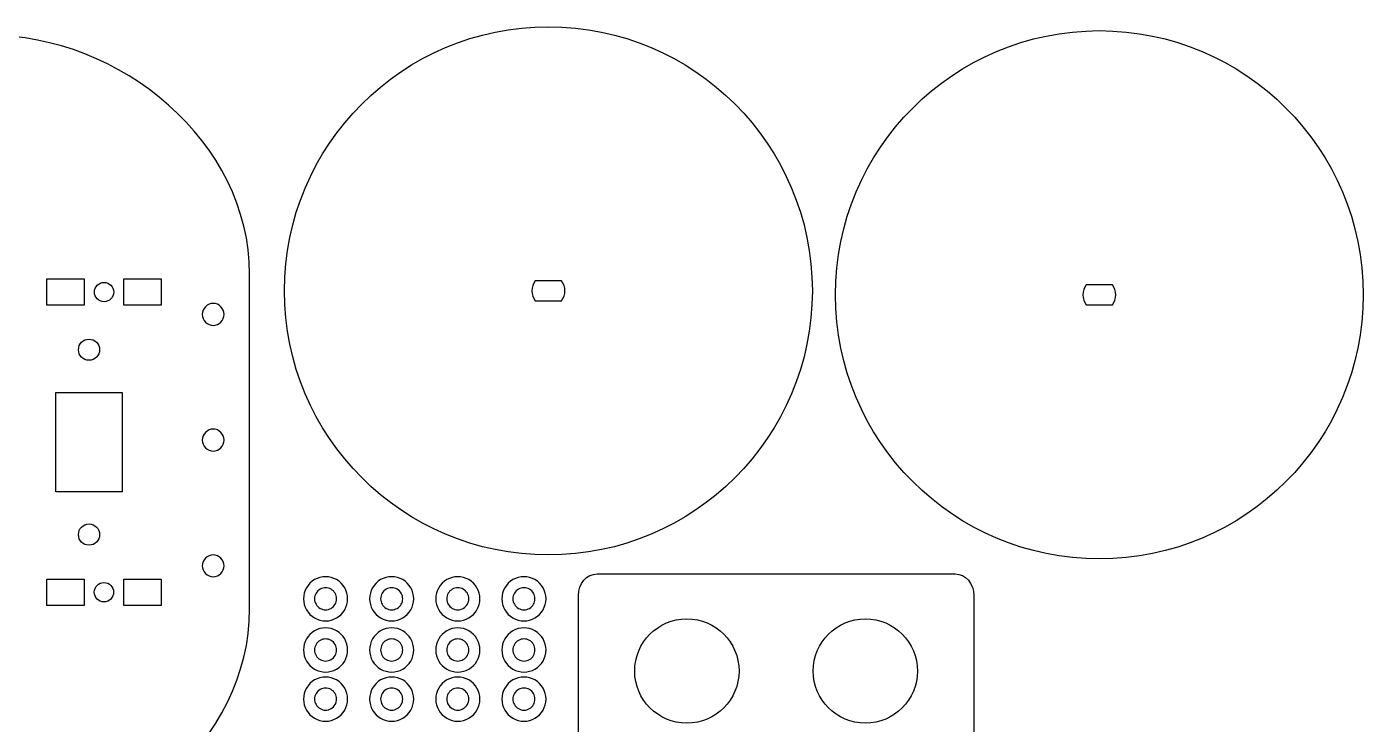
# Model space of a CAD drawing. Extents: x 4 to 392, y 56 to 295.
# Drawn here: x 189.8 to 391.9, y 189.4 to 294.8 of the extents above; entities that cross this region are included whole.
import ezdxf

# ---------------------------------------------------------------- set-up
doc = ezdxf.new("R2010")
doc.units = 0
doc.layers.get('0').update_dxf_attribs({"linetype": 'CONTINUOUS'})

msp = doc.modelspace()

# ---------------------------------------------------------------- linework, layer by layer
at = {"color": 7}
for points in [[(223.503772, 206.778536), (223.503772, 257.349231)], [(192.846548, 256.648055), (198.500698, 256.648055), (198.500698, 252.686129), (192.846548, 252.686129), (192.846548, 256.648055)], [(204.459882, 256.648055), (210.11403, 256.648055), (210.11403, 252.686129), (204.459882, 252.686129), (204.459882, 256.648055)], [(270.679686, 256.356621), (266.693297, 256.356621), (266.693297, 256.356621)], [(308.604186, 254.848499), (308.604186, 254.848499)], [(353.998558, 255.764629), (350.012169, 255.764629), (350.012169, 255.764629)], [(202.949889, 254.667087), (202.949889, 254.667087)], [(266.693297, 253.340371), (270.679686, 253.340371)], [(350.012169, 252.748379), (353.998558, 252.748379)], [(391.923101, 254.256507), (391.923101, 254.256507)], [(217.990558, 249.626326), (217.990558, 249.626326)], [(199.216265, 244.355404), (199.216265, 244.355404), (199.216265, 244.355404)], [(194.216271, 239.485402), (204.216271, 239.485402), (204.216271, 224.485403), (194.216271, 224.485403), (194.216271, 239.485402)], [(217.990558, 230.626326), (217.990558, 230.626326)], [(199.216265, 216.415402), (199.216265, 216.415402), (199.216265, 216.415402)], [(198.500698, 207.322754), (192.846551, 207.322754), (192.846551, 211.28468), (198.500698, 211.28468), (198.500698, 207.322754)], [(210.114032, 207.322754), (204.459882, 207.322754), (204.459882, 211.28468), (210.114032, 211.28468), (210.114032, 207.322754)], [(217.990558, 211.626324), (217.990558, 211.626324)], [(276.060411, 212.070158), (330.190097, 212.070158)], [(276.060411, 212.070158), (276.060411, 212.070158)], [(200.010691, 209.303722), (200.010691, 209.303722)], [(236.656169, 208.311795), (236.656169, 208.311795)], [(238.32494, 208.311795), (238.32494, 208.311795)], [(246.656169, 208.311795), (246.656169, 208.311795)], [(248.32494, 208.311795), (248.32494, 208.311795)], [(256.656171, 208.311795), (256.656171, 208.311795)], [(258.324943, 208.311795), (258.324943, 208.311795)], [(266.656171, 208.311795), (266.656171, 208.311795)], [(268.324942, 208.311795), (268.324942, 208.311795)], [(273.222864, 165.539525), (273.222864, 208.795999)], [(333.027644, 208.795999), (333.027644, 165.539525)], [(236.656169, 200.575471), (236.656169, 200.575471)], [(238.32494, 200.575471), (238.32494, 200.575471)], [(246.656169, 200.575471), (246.656169, 200.575471)], [(248.32494, 200.575471), (248.32494, 200.575471)], [(256.656171, 200.575471), (256.656171, 200.575471)], [(258.324943, 200.575471), (258.324943, 200.575471)], [(266.656171, 200.575471), (266.656171, 200.575471)], [(268.324942, 200.575471), (268.324942, 200.575471)], [(297.515884, 197.397379), (297.515884, 197.397379)], [(324.515884, 197.397379), (324.515884, 197.397379)], [(236.656169, 193.15117), (236.656169, 193.15117)], [(238.32494, 193.15117), (238.32494, 193.15117)], [(246.656169, 193.15117), (246.656169, 193.15117)], [(248.32494, 193.15117), (248.32494, 193.15117)], [(256.656171, 193.15117), (256.656171, 193.15117)], [(258.324943, 193.15117), (258.324943, 193.15117)], [(266.656171, 193.15117), (266.656171, 193.15117)], [(268.324942, 193.15117), (268.324942, 193.15117)]]:
    msp.add_lwpolyline(points, dxfattribs=at)
for points in [[(223.503772, 257.349231), (223.503772, 277.371845), (203.997645, 293.491315), (183.97505, 293.491315)], [(228.768755, 254.848499), (228.768755, 276.894451), (246.640533, 294.766221), (268.686492, 294.766221)], [(268.686492, 294.766221), (290.732436, 294.766221), (308.604186, 276.894451), (308.604186, 254.848499)], [(312.087655, 254.256507), (312.087655, 276.302457), (329.959434, 294.174227), (352.005364, 294.174227)], [(352.005364, 294.174227), (374.051322, 294.174227), (391.923101, 276.302457), (391.923101, 254.256507)], [(200.030289, 254.667087), (200.030289, 255.473311), (200.683865, 256.126889), (201.490089, 256.126889)], [(201.490089, 256.126889), (202.296316, 256.126889), (202.949889, 255.473311), (202.949889, 254.667087)], [(268.686492, 214.930776), (246.640533, 214.930776), (228.768755, 232.802555), (228.768755, 254.848499)], [(266.693297, 256.356621), (266.374273, 255.936861), (266.190575, 255.416406), (266.190575, 254.848499)], [(266.190575, 254.848499), (266.190575, 254.284179), (266.378704, 253.759711), (266.693297, 253.340371)], [(308.604186, 254.848499), (308.604186, 232.802555), (290.732436, 214.930776), (268.686492, 214.930776)], [(271.18238, 254.848499), (271.18238, 255.416406), (270.99871, 255.936861), (270.679686, 256.356621)], [(270.679686, 253.340371), (270.994251, 253.759711), (271.18238, 254.284179), (271.18238, 254.848499)], [(350.012169, 255.764629), (349.693145, 255.344869), (349.509475, 254.824414), (349.509475, 254.256507)], [(354.501281, 254.256507), (354.501281, 254.824414), (354.31761, 255.344869), (353.998558, 255.764629)], [(201.490089, 253.207286), (200.683865, 253.207286), (200.030289, 253.860862), (200.030289, 254.667087)], [(202.949889, 254.667087), (202.949889, 253.860862), (202.296316, 253.207286), (201.490089, 253.207286)], [(217.990558, 252.963869), (217.11677, 252.963869), (216.321778, 252.168863), (216.321778, 251.295097)], [(219.65931, 251.295097), (219.65931, 252.168863), (218.864318, 252.963869), (217.990558, 252.963869)], [(352.005364, 214.338787), (329.959434, 214.338787), (312.087655, 232.210557), (312.087655, 254.256507)], [(349.509475, 254.256507), (349.509475, 253.692187), (349.697604, 253.167719), (350.012169, 252.748379)], [(391.923101, 254.256507), (391.923101, 232.210557), (374.051322, 214.338787), (352.005364, 214.338787)], [(353.998558, 252.748379), (354.313151, 253.167719), (354.501281, 253.692187), (354.501281, 254.256507)], [(216.321778, 251.295097), (216.321778, 250.421331), (217.11677, 249.626326), (217.990558, 249.626326)], [(217.990558, 249.626326), (218.864318, 249.626326), (219.65931, 250.421331), (219.65931, 251.295097)], [(197.616265, 245.955404), (197.616265, 246.83906), (198.332609, 247.555404), (199.216265, 247.555404)], [(197.616265, 245.955404), (197.616265, 246.83906), (198.332609, 247.555404), (199.216265, 247.555404)], [(199.216265, 247.555404), (200.099921, 247.555404), (200.816265, 246.83906), (200.816265, 245.955404)], [(199.216265, 247.555404), (200.099921, 247.555404), (200.816265, 246.83906), (200.816265, 245.955404)], [(199.216265, 244.355404), (198.332609, 244.355404), (197.616265, 245.071749), (197.616265, 245.955404)], [(199.216265, 244.355404), (198.332609, 244.355404), (197.616265, 245.071749), (197.616265, 245.955404)], [(200.816265, 245.955404), (200.816265, 245.071749), (200.099921, 244.355404), (199.216265, 244.355404)], [(200.816265, 245.955404), (200.816265, 245.071749), (200.099921, 244.355404), (199.216265, 244.355404)], [(217.990558, 233.963871), (217.11677, 233.963871), (216.321778, 233.168866), (216.321778, 232.2951)], [(219.65931, 232.2951), (219.65931, 233.168866), (218.864318, 233.963871), (217.990558, 233.963871)], [(216.321778, 232.2951), (216.321778, 231.421334), (217.11677, 230.626326), (217.990558, 230.626326)], [(217.990558, 230.626326), (218.864318, 230.626326), (219.65931, 231.421334), (219.65931, 232.2951)], [(197.616265, 218.015402), (197.616265, 218.899062), (198.332609, 219.615402), (199.216265, 219.615402)], [(197.616265, 218.015402), (197.616265, 218.899062), (198.332609, 219.615402), (199.216265, 219.615402)], [(199.216265, 219.615402), (200.099921, 219.615402), (200.816265, 218.899062), (200.816265, 218.015402)], [(199.216265, 219.615402), (200.099921, 219.615402), (200.816265, 218.899062), (200.816265, 218.015402)], [(199.216265, 216.415402), (198.332609, 216.415402), (197.616265, 217.131742), (197.616265, 218.015402)], [(199.216265, 216.415402), (198.332609, 216.415402), (197.616265, 217.131742), (197.616265, 218.015402)], [(200.816265, 218.015402), (200.816265, 217.131742), (200.099921, 216.415402), (199.216265, 216.415402)], [(200.816265, 218.015402), (200.816265, 217.131742), (200.099921, 216.415402), (199.216265, 216.415402)], [(217.990558, 214.963867), (217.11677, 214.963867), (216.321778, 214.168861), (216.321778, 213.295096)], [(219.65931, 213.295096), (219.65931, 214.168861), (218.864318, 214.963867), (217.990558, 214.963867)], [(216.321778, 213.295096), (216.321778, 212.42133), (217.11677, 211.626324), (217.990558, 211.626324)], [(217.990558, 211.626324), (218.864318, 211.626324), (219.65931, 212.42133), (219.65931, 213.295096)], [(200.010691, 209.303722), (200.010691, 210.109947), (200.664264, 210.763522), (201.470491, 210.763522)], [(201.470491, 210.763522), (202.276716, 210.763522), (202.930292, 210.109947), (202.930292, 209.303722)], [(233.318626, 211.202192), (232.285986, 210.605997), (231.649854, 209.504184), (231.649854, 208.311795)], [(236.656169, 211.202192), (235.623529, 211.798386), (234.351265, 211.798386), (233.318626, 211.202192)], [(238.32494, 208.311795), (238.32494, 209.504184), (237.688808, 210.605997), (236.656169, 211.202192)], [(243.318625, 211.202192), (242.285986, 210.605997), (241.649854, 209.504184), (241.649854, 208.311795)], [(246.656169, 211.202192), (245.623529, 211.798386), (244.351265, 211.798386), (243.318625, 211.202192)], [(248.32494, 208.311795), (248.32494, 209.504184), (247.688808, 210.605997), (246.656169, 211.202192)], [(253.318628, 211.202192), (252.285989, 210.605997), (251.649857, 209.504184), (251.649857, 208.311795)], [(256.656171, 211.202192), (255.623532, 211.798386), (254.351267, 211.798386), (253.318628, 211.202192)], [(258.324943, 208.311795), (258.324943, 209.504184), (257.688811, 210.605997), (256.656171, 211.202192)], [(263.318628, 211.202192), (262.285988, 210.605997), (261.649856, 209.504184), (261.649856, 208.311795)], [(266.656171, 211.202192), (265.623531, 211.798386), (264.351267, 211.798386), (263.318628, 211.202192)], [(268.324942, 208.311795), (268.324942, 209.504184), (267.68881, 210.605997), (266.656171, 211.202192)], [(273.222864, 208.795999), (273.222864, 210.609883), (274.488405, 212.070158), (276.060411, 212.070158)], [(330.190097, 212.070158), (331.762103, 212.070158), (333.027644, 210.609883), (333.027644, 208.795999)], [(201.470491, 207.843919), (200.664264, 207.843919), (200.010691, 208.497498), (200.010691, 209.303722)], [(202.930292, 209.303722), (202.930292, 208.497498), (202.276716, 207.843919), (201.470491, 207.843919)], [(231.649854, 208.311795), (231.649854, 207.119405), (232.285986, 206.017592), (233.318626, 205.421398)], [(234.153011, 209.756993), (233.636692, 209.458896), (233.318626, 208.907989), (233.318626, 208.311795)], [(233.318626, 208.311795), (233.318626, 207.7156), (233.636692, 207.164694), (234.153011, 206.866596)], [(235.821783, 209.756993), (235.305463, 210.055091), (234.669331, 210.055091), (234.153011, 209.756993)], [(236.656169, 208.311795), (236.656169, 208.907989), (236.338103, 209.458896), (235.821783, 209.756993)], [(235.821783, 206.866596), (236.338103, 207.164694), (236.656169, 207.7156), (236.656169, 208.311795)], [(236.656169, 205.421398), (237.688808, 206.017592), (238.32494, 207.119405), (238.32494, 208.311795)], [(241.649854, 208.311795), (241.649854, 207.119405), (242.285986, 206.017592), (243.318625, 205.421398)], [(244.153011, 209.756993), (243.636692, 209.458896), (243.318625, 208.907989), (243.318625, 208.311795)], [(243.318625, 208.311795), (243.318625, 207.7156), (243.636692, 207.164694), (244.153011, 206.866596)], [(245.821783, 209.756993), (245.305463, 210.055091), (244.669331, 210.055091), (244.153011, 209.756993)], [(246.656169, 208.311795), (246.656169, 208.907989), (246.338102, 209.458896), (245.821783, 209.756993)], [(245.821783, 206.866596), (246.338102, 207.164694), (246.656169, 207.7156), (246.656169, 208.311795)], [(246.656169, 205.421398), (247.688808, 206.017592), (248.32494, 207.119405), (248.32494, 208.311795)], [(251.649857, 208.311795), (251.649857, 207.119405), (252.285989, 206.017592), (253.318628, 205.421398)], [(254.153014, 209.756993), (253.636694, 209.458896), (253.318628, 208.907989), (253.318628, 208.311795)], [(253.318628, 208.311795), (253.318628, 207.7156), (253.636694, 207.164694), (254.153014, 206.866596)], [(255.821785, 209.756993), (255.305466, 210.055091), (254.669334, 210.055091), (254.153014, 209.756993)], [(256.656171, 208.311795), (256.656171, 208.907989), (256.338105, 209.458896), (255.821785, 209.756993)], [(255.821785, 206.866596), (256.338105, 207.164694), (256.656171, 207.7156), (256.656171, 208.311795)], [(256.656171, 205.421398), (257.688811, 206.017592), (258.324943, 207.119405), (258.324943, 208.311795)], [(261.649856, 208.311795), (261.649856, 207.119405), (262.285988, 206.017592), (263.318628, 205.421398)], [(264.153014, 209.756993), (263.636694, 209.458896), (263.318628, 208.907989), (263.318628, 208.311795)], [(263.318628, 208.311795), (263.318628, 207.7156), (263.636694, 207.164694), (264.153014, 206.866596)], [(265.821785, 209.756993), (265.305465, 210.055091), (264.669333, 210.055091), (264.153014, 209.756993)], [(266.656171, 208.311795), (266.656171, 208.907989), (266.338105, 209.458896), (265.821785, 209.756993)], [(265.821785, 206.866596), (266.338105, 207.164694), (266.656171, 207.7156), (266.656171, 208.311795)], [(266.656171, 205.421398), (267.68881, 206.017592), (268.324942, 207.119405), (268.324942, 208.311795)], [(183.97505, 170.636453), (203.997616, 170.636453), (223.503772, 186.755922), (223.503772, 206.778536)], [(234.153011, 206.866596), (234.669331, 206.568499), (235.305463, 206.568499), (235.821783, 206.866596)], [(244.153011, 206.866596), (244.669331, 206.568499), (245.305463, 206.568499), (245.821783, 206.866596)], [(254.153014, 206.866596), (254.669334, 206.568499), (255.305466, 206.568499), (255.821785, 206.866596)], [(264.153014, 206.866596), (264.669333, 206.568499), (265.305465, 206.568499), (265.821785, 206.866596)], [(233.318626, 205.421398), (234.351265, 204.825203), (235.623529, 204.825203), (236.656169, 205.421398)], [(243.318625, 205.421398), (244.351265, 204.825203), (245.623529, 204.825203), (246.656169, 205.421398)], [(253.318628, 205.421398), (254.351267, 204.825203), (255.623532, 204.825203), (256.656171, 205.421398)], [(263.318628, 205.421398), (264.351267, 204.825203), (265.623531, 204.825203), (266.656171, 205.421398)], [(281.734636, 197.397379), (281.734636, 201.755255), (285.267401, 205.288008), (289.625238, 205.288008)], [(289.625238, 205.288008), (293.983119, 205.288008), (297.515884, 201.755255), (297.515884, 197.397379)], [(308.734635, 197.397379), (308.734635, 201.755255), (312.2674, 205.288008), (316.625237, 205.288008)], [(316.625237, 205.288008), (320.983119, 205.288008), (324.515884, 201.755255), (324.515884, 197.397379)], [(233.318626, 203.465868), (232.285986, 202.869674), (231.649854, 201.767861), (231.649854, 200.575471)], [(236.656169, 203.465868), (235.623529, 204.062063), (234.351265, 204.062063), (233.318626, 203.465868)], [(235.821783, 202.02067), (235.305463, 202.318767), (234.669331, 202.318767), (234.153011, 202.02067)], [(238.32494, 200.575471), (238.32494, 201.767861), (237.688808, 202.869674), (236.656169, 203.465868)], [(243.318625, 203.465868), (242.285986, 202.869674), (241.649854, 201.767861), (241.649854, 200.575471)], [(246.656169, 203.465868), (245.623529, 204.062063), (244.351265, 204.062063), (243.318625, 203.465868)], [(245.821783, 202.02067), (245.305463, 202.318767), (244.669331, 202.318767), (244.153011, 202.02067)], [(248.32494, 200.575471), (248.32494, 201.767861), (247.688808, 202.869674), (246.656169, 203.465868)], [(253.318628, 203.465868), (252.285989, 202.869674), (251.649857, 201.767861), (251.649857, 200.575471)], [(256.656171, 203.465868), (255.623532, 204.062063), (254.351267, 204.062063), (253.318628, 203.465868)], [(255.821785, 202.02067), (255.305466, 202.318767), (254.669334, 202.318767), (254.153014, 202.02067)], [(258.324943, 200.575471), (258.324943, 201.767861), (257.688811, 202.869674), (256.656171, 203.465868)], [(263.318628, 203.465868), (262.285988, 202.869674), (261.649856, 201.767861), (261.649856, 200.575471)], [(266.656171, 203.465868), (265.623531, 204.062063), (264.351267, 204.062063), (263.318628, 203.465868)], [(265.821785, 202.02067), (265.305465, 202.318767), (264.669333, 202.318767), (264.153014, 202.02067)], [(268.324942, 200.575471), (268.324942, 201.767861), (267.68881, 202.869674), (266.656171, 203.465868)], [(231.649854, 200.575471), (231.649854, 199.383082), (232.285986, 198.281269), (233.318626, 197.685074)], [(234.153011, 202.02067), (233.636692, 201.722572), (233.318626, 201.171666), (233.318626, 200.575471)], [(233.318626, 200.575471), (233.318626, 199.979277), (233.636692, 199.42837), (234.153011, 199.130273)], [(236.656169, 200.575471), (236.656169, 201.171666), (236.338103, 201.722572), (235.821783, 202.02067)], [(235.821783, 199.130273), (236.338103, 199.42837), (236.656169, 199.979277), (236.656169, 200.575471)], [(236.656169, 197.685074), (237.688808, 198.281269), (238.32494, 199.383082), (238.32494, 200.575471)], [(241.649854, 200.575471), (241.649854, 199.383082), (242.285986, 198.281269), (243.318625, 197.685074)], [(244.153011, 202.02067), (243.636692, 201.722572), (243.318625, 201.171666), (243.318625, 200.575471)], [(243.318625, 200.575471), (243.318625, 199.979277), (243.636692, 199.42837), (244.153011, 199.130273)], [(246.656169, 200.575471), (246.656169, 201.171666), (246.338102, 201.722572), (245.821783, 202.02067)], [(245.821783, 199.130273), (246.338102, 199.42837), (246.656169, 199.979277), (246.656169, 200.575471)], [(246.656169, 197.685074), (247.688808, 198.281269), (248.32494, 199.383082), (248.32494, 200.575471)], [(251.649857, 200.575471), (251.649857, 199.383082), (252.285989, 198.281269), (253.318628, 197.685074)], [(254.153014, 202.02067), (253.636694, 201.722572), (253.318628, 201.171666), (253.318628, 200.575471)], [(253.318628, 200.575471), (253.318628, 199.979277), (253.636694, 199.42837), (254.153014, 199.130273)], [(256.656171, 200.575471), (256.656171, 201.171666), (256.338105, 201.722572), (255.821785, 202.02067)], [(255.821785, 199.130273), (256.338105, 199.42837), (256.656171, 199.979277), (256.656171, 200.575471)], [(256.656171, 197.685074), (257.688811, 198.281269), (258.324943, 199.383082), (258.324943, 200.575471)], [(261.649856, 200.575471), (261.649856, 199.383082), (262.285988, 198.281269), (263.318628, 197.685074)], [(264.153014, 202.02067), (263.636694, 201.722572), (263.318628, 201.171666), (263.318628, 200.575471)], [(263.318628, 200.575471), (263.318628, 199.979277), (263.636694, 199.42837), (264.153014, 199.130273)], [(266.656171, 200.575471), (266.656171, 201.171666), (266.338105, 201.722572), (265.821785, 202.02067)], [(265.821785, 199.130273), (266.338105, 199.42837), (266.656171, 199.979277), (266.656171, 200.575471)], [(266.656171, 197.685074), (267.68881, 198.281269), (268.324942, 199.383082), (268.324942, 200.575471)], [(234.153011, 199.130273), (234.669331, 198.832175), (235.305463, 198.832175), (235.821783, 199.130273)], [(244.153011, 199.130273), (244.669331, 198.832175), (245.305463, 198.832175), (245.821783, 199.130273)], [(254.153014, 199.130273), (254.669334, 198.832175), (255.305466, 198.832175), (255.821785, 199.130273)], [(264.153014, 199.130273), (264.669333, 198.832175), (265.305465, 198.832175), (265.821785, 199.130273)], [(233.318626, 197.685074), (234.351265, 197.088879), (235.623529, 197.088879), (236.656169, 197.685074)], [(236.656169, 196.041567), (235.623529, 196.637761), (234.351265, 196.637761), (233.318626, 196.041567)], [(243.318625, 197.685074), (244.351265, 197.088879), (245.623529, 197.088879), (246.656169, 197.685074)], [(246.656169, 196.041567), (245.623529, 196.637761), (244.351265, 196.637761), (243.318625, 196.041567)], [(253.318628, 197.685074), (254.351267, 197.088879), (255.623532, 197.088879), (256.656171, 197.685074)], [(256.656171, 196.041567), (255.623532, 196.637761), (254.351267, 196.637761), (253.318628, 196.041567)], [(263.318628, 197.685074), (264.351267, 197.088879), (265.623531, 197.088879), (266.656171, 197.685074)], [(266.656171, 196.041567), (265.623531, 196.637761), (264.351267, 196.637761), (263.318628, 196.041567)], [(289.625238, 189.506754), (285.267401, 189.506754), (281.734636, 193.039506), (281.734636, 197.397379)], [(297.515884, 197.397379), (297.515884, 193.039506), (293.983119, 189.506754), (289.625238, 189.506754)], [(316.625237, 189.506754), (312.2674, 189.506754), (308.734635, 193.039506), (308.734635, 197.397379)], [(324.515884, 197.397379), (324.515884, 193.039506), (320.983119, 189.506754), (316.625237, 189.506754)], [(233.318626, 196.041567), (232.285986, 195.445372), (231.649854, 194.343559), (231.649854, 193.15117)], [(234.153011, 194.596368), (233.636692, 194.298271), (233.318626, 193.747364), (233.318626, 193.15117)], [(235.821783, 194.596368), (235.305463, 194.894466), (234.669331, 194.894466), (234.153011, 194.596368)], [(236.656169, 193.15117), (236.656169, 193.747364), (236.338103, 194.298271), (235.821783, 194.596368)], [(238.32494, 193.15117), (238.32494, 194.343559), (237.688808, 195.445372), (236.656169, 196.041567)], [(243.318625, 196.041567), (242.285986, 195.445372), (241.649854, 194.343559), (241.649854, 193.15117)], [(244.153011, 194.596368), (243.636692, 194.298271), (243.318625, 193.747364), (243.318625, 193.15117)], [(245.821783, 194.596368), (245.305463, 194.894466), (244.669331, 194.894466), (244.153011, 194.596368)], [(246.656169, 193.15117), (246.656169, 193.747364), (246.338102, 194.298271), (245.821783, 194.596368)], [(248.32494, 193.15117), (248.32494, 194.343559), (247.688808, 195.445372), (246.656169, 196.041567)], [(253.318628, 196.041567), (252.285989, 195.445372), (251.649857, 194.343559), (251.649857, 193.15117)], [(254.153014, 194.596368), (253.636694, 194.298271), (253.318628, 193.747364), (253.318628, 193.15117)], [(255.821785, 194.596368), (255.305466, 194.894466), (254.669334, 194.894466), (254.153014, 194.596368)], [(256.656171, 193.15117), (256.656171, 193.747364), (256.338105, 194.298271), (255.821785, 194.596368)], [(258.324943, 193.15117), (258.324943, 194.343559), (257.688811, 195.445372), (256.656171, 196.041567)], [(263.318628, 196.041567), (262.285988, 195.445372), (261.649856, 194.343559), (261.649856, 193.15117)], [(264.153014, 194.596368), (263.636694, 194.298271), (263.318628, 193.747364), (263.318628, 193.15117)], [(265.821785, 194.596368), (265.305465, 194.894466), (264.669333, 194.894466), (264.153014, 194.596368)], [(266.656171, 193.15117), (266.656171, 193.747364), (266.338105, 194.298271), (265.821785, 194.596368)], [(268.324942, 193.15117), (268.324942, 194.343559), (267.68881, 195.445372), (266.656171, 196.041567)], [(231.649854, 193.15117), (231.649854, 191.95878), (232.285986, 190.856967), (233.318626, 190.260773)], [(233.318626, 193.15117), (233.318626, 192.554975), (233.636692, 192.004069), (234.153011, 191.705971)], [(235.821783, 191.705971), (236.338103, 192.004069), (236.656169, 192.554975), (236.656169, 193.15117)], [(236.656169, 190.260773), (237.688808, 190.856967), (238.32494, 191.95878), (238.32494, 193.15117)], [(241.649854, 193.15117), (241.649854, 191.95878), (242.285986, 190.856967), (243.318625, 190.260773)], [(243.318625, 193.15117), (243.318625, 192.554975), (243.636692, 192.004069), (244.153011, 191.705971)], [(245.821783, 191.705971), (246.338102, 192.004069), (246.656169, 192.554975), (246.656169, 193.15117)], [(246.656169, 190.260773), (247.688808, 190.856967), (248.32494, 191.95878), (248.32494, 193.15117)], [(251.649857, 193.15117), (251.649857, 191.95878), (252.285989, 190.856967), (253.318628, 190.260773)], [(253.318628, 193.15117), (253.318628, 192.554975), (253.636694, 192.004069), (254.153014, 191.705971)], [(255.821785, 191.705971), (256.338105, 192.004069), (256.656171, 192.554975), (256.656171, 193.15117)], [(256.656171, 190.260773), (257.688811, 190.856967), (258.324943, 191.95878), (258.324943, 193.15117)], [(261.649856, 193.15117), (261.649856, 191.95878), (262.285988, 190.856967), (263.318628, 190.260773)], [(263.318628, 193.15117), (263.318628, 192.554975), (263.636694, 192.004069), (264.153014, 191.705971)], [(265.821785, 191.705971), (266.338105, 192.004069), (266.656171, 192.554975), (266.656171, 193.15117)], [(266.656171, 190.260773), (267.68881, 190.856967), (268.324942, 191.95878), (268.324942, 193.15117)], [(233.318626, 190.260773), (234.351265, 189.664578), (235.623529, 189.664578), (236.656169, 190.260773)], [(234.153011, 191.705971), (234.669331, 191.407874), (235.305463, 191.407874), (235.821783, 191.705971)], [(243.318625, 190.260773), (244.351265, 189.664578), (245.623529, 189.664578), (246.656169, 190.260773)], [(244.153011, 191.705971), (244.669331, 191.407874), (245.305463, 191.407874), (245.821783, 191.705971)], [(253.318628, 190.260773), (254.351267, 189.664578), (255.623532, 189.664578), (256.656171, 190.260773)], [(254.153014, 191.705971), (254.669334, 191.407874), (255.305466, 191.407874), (255.821785, 191.705971)], [(263.318628, 190.260773), (264.351267, 189.664578), (265.623531, 189.664578), (266.656171, 190.260773)], [(264.153014, 191.705971), (264.669333, 191.407874), (265.305465, 191.407874), (265.821785, 191.705971)]]:
    msp.add_open_spline(points, degree=3, dxfattribs=at)

doc.saveas('drawing.dxf')
